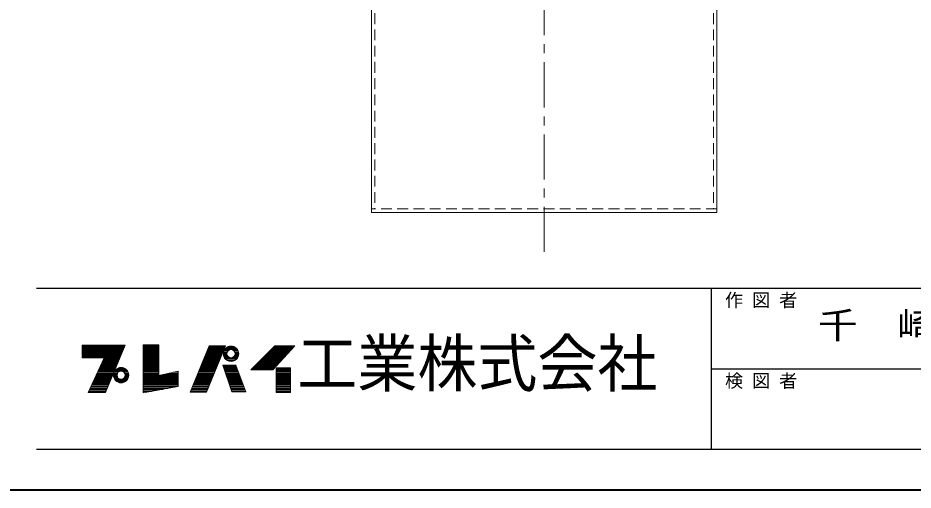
# Model space of a CAD drawing. Units: millimetres at full size, sheet at 1:8; details may follow other scales. Extents: x -1701 to 1539, y -1061 to 1187.
# Drawn here: x -97 to 696, y -1061 to -643 of the extents above; entities that cross this region are included whole.
import ezdxf
from ezdxf.enums import TextEntityAlignment as Align

# ---------------------------------------------------------------- set-up
doc = ezdxf.new("R2010")
doc.units = ezdxf.units.MM
doc.header["$LTSCALE"] = 8
doc.linetypes.add('CHAIN1', pattern=[8, 5, -1, 1, -1])
doc.linetypes.add('DASHED1', pattern=[1.8, 1.2, -0.6])
doc.layers.add('0-0_ﾚｲﾔ1', color=4, linetype='Continuous', lineweight=9)
doc.styles.add('ＭＳ ゴシック', font='')
doc.styles.get('ＭＳ ゴシック').set_extended_font_data('MS Gothic')

msp = doc.modelspace()

# ---------------------------------------------------------------- linework, layer by layer
at = {"layer": '0-0_ﾚｲﾔ1', "linetype": 'CHAIN1'}
msp.add_line((369.028, -849.763), (369.028, -114.963), dxfattribs=at)
at = {"layer": '0-0_ﾚｲﾔ1', "linetype": 'DASHED1'}
for p, q in [((219.028, -364.763), (219.028, -811.763)), ((519.028, -364.763), (519.028, -811.763)), ((522.028, -811.763), (216.028, -811.763))]:
    msp.add_line(p, q, dxfattribs=at)
at = {"layer": '0-0_ﾚｲﾔ1', "color": 7, "lineweight": 18}
for p, q in [((216.028, -366.263), (216.028, -814.763)), ((522.028, -366.263), (522.028, -814.763)), ((522.028, -814.763), (216.028, -814.763)), ((-40.63, -932.923), (-2.702, -932.923)), ((-40.63, -933.259), (-2.841, -933.259)), ((-40.63, -933.763), (-3.05, -933.763)), ((-40.63, -934.267), (-3.258, -934.267)), ((-40.63, -934.771), (-3.467, -934.771)), ((-40.63, -935.443), (-3.745, -935.443)), ((-3.953, -935.947), (-40.63, -935.947)), ((-19.798, -974.251), (-2.494, -932.419)), ((13.466, -932.251), (13.466, -974.755)), ((27.41, -932.251), (13.466, -932.251)), ((13.466, -932.923), (27.41, -932.923)), ((13.466, -933.259), (27.41, -933.259)), ((13.466, -933.763), (27.41, -933.763)), ((13.466, -934.267), (27.41, -934.267)), ((13.466, -934.771), (27.41, -934.771)), ((13.466, -935.443), (27.41, -935.443)), ((13.466, -935.947), (27.41, -935.947)), ((72.098, -933.091), (55.298, -973.915)), ((69.578, -973.915), (86.546, -933.091)), ((70.923, -935.947), (85.359, -935.947)), ((71.13, -935.443), (85.569, -935.443)), ((71.407, -934.771), (85.848, -934.771)), ((71.614, -934.267), (86.042, -934.267)), ((71.822, -933.763), (86.267, -933.763)), ((72.098, -933.091), (86.546, -933.091)), ((85.943, -935.947), (96.894, -935.947)), ((86.508, -935.275), (96.329, -935.275)), ((87.481, -934.435), (95.356, -934.435)), ((88.661, -933.763), (94.175, -933.763)), ((127.37, -935.947), (145.382, -935.947)), ((127.874, -935.443), (145.85, -935.443)), ((128.378, -954.259), (148.034, -933.091)), ((128.546, -934.771), (146.474, -934.771)), ((129.05, -934.267), (146.942, -934.267)), ((129.554, -933.763), (147.41, -933.763)), ((-40.63, -936.451), (-4.161, -936.451)), ((-40.63, -936.955), (-4.37, -936.955)), ((-40.63, -937.459), (-4.578, -937.459)), ((-40.63, -937.963), (-4.787, -937.963)), ((-40.63, -938.299), (-4.926, -938.299)), ((-40.63, -938.971), (-5.204, -938.971)), ((-40.63, -939.475), (-5.412, -939.475)), ((-40.63, -939.979), (-5.621, -939.979)), ((-40.63, -940.483), (-5.829, -940.483)), ((-40.63, -940.987), (-6.038, -940.987)), ((-40.63, -941.491), (-6.246, -941.491)), ((-40.63, -941.995), (-6.455, -941.995)), ((-40.63, -942.499), (-6.663, -942.499)), ((-40.63, -943.003), (-6.872, -943.003)), ((-21.142, -943.675), (-40.63, -943.675)), ((-35.254, -974.251), (-21.142, -943.675)), ((-7.358, -944.179), (-21.374, -944.179)), ((-7.15, -943.675), (-21.142, -943.675)), ((13.466, -936.451), (27.41, -936.451)), ((13.466, -936.955), (27.41, -936.955)), ((13.466, -937.459), (27.41, -937.459)), ((13.466, -937.963), (27.41, -937.963)), ((13.466, -938.299), (27.41, -938.299)), ((13.466, -938.971), (27.41, -938.971)), ((13.466, -939.475), (27.41, -939.475)), ((13.466, -939.979), (27.41, -939.979)), ((13.466, -940.483), (27.41, -940.483)), ((13.466, -940.987), (27.41, -940.987)), ((13.466, -941.491), (27.41, -941.491)), ((13.466, -941.995), (27.41, -941.995)), ((13.466, -942.499), (27.41, -942.499)), ((13.466, -943.003), (27.41, -943.003)), ((13.466, -943.675), (27.41, -943.675)), ((13.466, -944.179), (27.41, -944.179)), ((67.535, -944.179), (81.938, -944.179)), ((67.743, -943.675), (82.147, -943.675)), ((68.019, -943.003), (82.427, -943.003)), ((68.227, -942.499), (82.636, -942.499)), ((68.434, -941.995), (82.846, -941.995)), ((68.642, -941.491), (83.055, -941.491)), ((68.849, -940.987), (83.265, -940.987)), ((69.074, -940.483), (83.474, -940.483)), ((69.264, -939.979), (83.683, -939.979)), ((69.471, -939.475), (83.893, -939.475)), ((69.679, -938.971), (84.102, -938.971)), ((69.955, -938.299), (84.382, -938.299)), ((70.093, -937.963), (84.521, -937.963)), ((70.301, -937.459), (84.731, -937.459)), ((70.508, -936.955), (84.94, -936.955)), ((70.716, -936.451), (85.15, -936.451)), ((84.618, -939.979), (87.818, -939.979)), ((84.652, -939.307), (87.882, -939.307)), ((84.67, -940.819), (87.918, -940.819)), ((84.789, -938.467), (88.151, -938.467)), ((84.829, -941.659), (88.234, -941.659)), ((85.103, -937.459), (88.847, -937.459)), ((85.103, -942.499), (88.847, -942.499)), ((85.414, -936.787), (89.754, -936.787)), ((85.506, -943.339), (90.126, -943.339)), ((86.07, -944.179), (96.766, -944.179)), ((97.33, -943.339), (92.711, -943.339)), ((97.423, -936.787), (93.083, -936.787)), ((97.734, -937.459), (93.989, -937.459)), ((97.734, -942.499), (93.989, -942.499)), ((98.008, -941.659), (94.602, -941.659)), ((98.048, -938.467), (94.685, -938.467)), ((98.166, -940.819), (94.919, -940.819)), ((98.185, -939.307), (94.955, -939.307)), ((95.018, -939.979), (98.218, -939.979)), ((119.138, -944.179), (137.738, -944.179)), ((119.642, -943.675), (138.206, -943.675)), ((120.314, -943.003), (138.83, -943.003)), ((120.818, -942.499), (139.298, -942.499)), ((121.322, -941.995), (139.766, -941.995)), ((121.826, -941.491), (140.234, -941.491)), ((122.33, -940.987), (140.702, -940.987)), ((122.834, -940.483), (141.17, -940.483)), ((123.338, -939.979), (141.638, -939.979)), ((123.842, -939.475), (142.154, -939.475)), ((124.346, -938.971), (142.574, -938.971)), ((125.018, -938.299), (143.198, -938.299)), ((125.354, -937.963), (143.51, -937.963)), ((125.858, -937.459), (143.978, -937.459)), ((126.362, -936.955), (144.446, -936.955)), ((126.866, -936.451), (144.914, -936.451)), ((-10.485, -951.739), (-24.863, -951.739)), ((-10.207, -951.067), (-24.553, -951.067)), ((-24.166, -950.227), (-9.86, -950.227)), ((-9.582, -949.555), (-23.855, -949.555)), ((-9.304, -948.883), (-23.494, -948.883)), ((-23.158, -948.043), (-8.957, -948.043)), ((-8.679, -947.371), (-22.847, -947.371)), ((-8.331, -946.531), (-22.46, -946.531)), ((-8.123, -946.027), (-22.227, -946.027)), ((-7.845, -945.355), (-21.917, -945.355)), ((-7.636, -944.851), (-21.684, -944.851)), ((13.466, -944.851), (27.41, -944.851)), ((13.466, -945.355), (27.41, -945.355)), ((13.466, -946.027), (27.41, -946.027)), ((13.466, -946.531), (27.41, -946.531)), ((13.466, -947.371), (27.41, -947.371)), ((13.466, -948.043), (27.41, -948.043)), ((13.466, -948.883), (27.41, -948.883)), ((13.466, -949.555), (27.41, -949.555)), ((13.466, -950.227), (27.41, -950.227)), ((13.466, -951.067), (27.41, -951.067)), ((13.466, -951.739), (27.41, -951.739)), ((64.424, -951.739), (78.796, -951.739)), ((64.706, -951.067), (79.075, -951.067)), ((65.042, -950.227), (79.424, -950.227)), ((65.323, -949.555), (79.703, -949.555)), ((65.6, -948.883), (79.983, -948.883)), ((65.945, -948.043), (80.332, -948.043)), ((66.222, -947.371), (80.611, -947.371)), ((66.568, -946.531), (80.96, -946.531)), ((66.775, -946.027), (81.17, -946.027)), ((67.051, -945.355), (81.449, -945.355)), ((67.259, -944.851), (81.658, -944.851)), ((84.085, -950.227), (95.848, -950.227)), ((84.377, -951.067), (96.158, -951.067)), ((84.61, -951.739), (96.406, -951.739)), ((86.675, -944.851), (96.162, -944.851)), ((88.003, -945.859), (94.834, -945.859)), ((89.599, -946.531), (93.238, -946.531)), ((104.522, -973.747), (95.786, -950.059)), ((111.578, -951.739), (130.718, -951.739)), ((112.25, -951.067), (131.342, -951.067)), ((113.09, -950.227), (132.122, -950.227)), ((113.762, -949.555), (132.746, -949.555)), ((114.434, -948.883), (133.37, -948.883)), ((115.274, -948.043), (134.15, -948.043)), ((115.946, -947.371), (134.774, -947.371)), ((116.786, -946.531), (135.554, -946.531)), ((117.29, -946.027), (136.022, -946.027)), ((117.962, -945.355), (136.646, -945.355)), ((118.466, -944.851), (137.114, -944.851)), ((-13.821, -959.803), (-28.585, -959.803)), ((-13.474, -958.963), (-28.198, -958.963)), ((-27.887, -958.291), (-13.196, -958.291)), ((-12.848, -957.451), (-27.5, -957.451)), ((-12.431, -956.443), (-27.035, -956.443)), ((-12.084, -955.603), (-26.647, -955.603)), ((-11.806, -954.931), (-26.337, -954.931)), ((-11.458, -954.091), (-25.949, -954.091)), ((-25.639, -953.419), (-11.18, -953.419)), ((-10.833, -952.579), (-25.251, -952.579)), ((-12.822, -958.963), (-9.622, -958.963)), ((-12.788, -958.291), (-9.558, -958.291)), ((-12.77, -959.803), (-9.522, -959.803)), ((-12.651, -957.451), (-9.289, -957.451)), ((-12.337, -956.443), (-8.593, -956.443)), ((-11.934, -955.603), (-7.314, -955.603)), ((-11.497, -954.931), (-0.546, -954.931)), ((-10.765, -954.091), (-1.278, -954.091)), ((-9.959, -953.419), (-2.084, -953.419)), ((-8.364, -952.579), (-3.68, -952.579)), ((-0.11, -955.603), (-4.729, -955.603)), ((0.294, -956.443), (-3.451, -956.443)), ((0.608, -957.451), (-2.755, -957.451)), ((0.726, -959.803), (-2.521, -959.803)), ((0.745, -958.291), (-2.485, -958.291)), ((-2.422, -958.963), (0.778, -958.963)), ((13.466, -952.579), (27.41, -952.579)), ((13.466, -953.419), (27.41, -953.419)), ((13.466, -954.091), (27.41, -954.091)), ((13.466, -954.931), (27.41, -954.931)), ((13.466, -955.603), (27.41, -955.603)), ((13.466, -956.443), (27.41, -956.443)), ((13.466, -957.451), (27.41, -957.451)), ((13.466, -958.291), (27.41, -958.291)), ((13.466, -958.963), (27.41, -958.963)), ((13.466, -959.803), (44.714, -959.803)), ((44.714, -958.963), (28.915, -958.963)), ((44.714, -958.291), (31.924, -958.291)), ((44.714, -957.451), (35.686, -957.451)), ((44.714, -956.443), (40.2, -956.443)), ((61.106, -959.803), (75.444, -959.803)), ((61.451, -958.963), (75.794, -958.963)), ((61.728, -958.291), (76.072, -958.291)), ((62.074, -957.451), (76.421, -957.451)), ((62.488, -956.443), (76.84, -956.443)), ((62.834, -955.603), (77.19, -955.603)), ((63.111, -954.931), (77.469, -954.931)), ((63.456, -954.091), (77.818, -954.091)), ((63.733, -953.419), (78.097, -953.419)), ((64.079, -952.579), (78.446, -952.579)), ((84.902, -952.579), (96.716, -952.579)), ((85.194, -953.419), (97.026, -953.419)), ((85.428, -954.091), (97.273, -954.091)), ((85.719, -954.931), (97.583, -954.931)), ((85.953, -955.603), (97.831, -955.603)), ((86.245, -956.443), (98.141, -956.443)), ((86.595, -957.451), (98.513, -957.451)), ((86.887, -958.291), (98.822, -958.291)), ((87.121, -958.963), (99.07, -958.963)), ((87.413, -959.803), (99.38, -959.803)), ((109.058, -954.259), (128.378, -954.259)), ((109.898, -953.419), (129.158, -953.419)), ((110.738, -952.579), (129.938, -952.579)), ((131.402, -953.419), (144.17, -953.419)), ((131.402, -954.091), (144.17, -954.091)), ((131.402, -954.931), (144.17, -954.931)), ((131.402, -955.603), (144.17, -955.603)), ((131.402, -956.443), (144.17, -956.443)), ((131.402, -957.451), (144.17, -957.451)), ((131.402, -958.291), (144.17, -958.291)), ((131.402, -958.963), (144.17, -958.963)), ((131.402, -959.803), (144.17, -959.803)), ((-17.157, -967.867), (-32.307, -967.867)), ((-16.879, -967.195), (-31.997, -967.195)), ((-16.531, -966.355), (-31.609, -966.355)), ((-16.184, -965.515), (-31.222, -965.515)), ((-15.836, -964.675), (-30.834, -964.675)), ((-15.489, -963.835), (-30.446, -963.835)), ((-15.211, -963.163), (-30.136, -963.163)), ((-14.864, -962.323), (-29.748, -962.323)), ((-14.516, -961.483), (-29.361, -961.483)), ((-14.099, -960.475), (-28.87, -960.475)), ((-12.651, -960.475), (-9.289, -960.475)), ((-12.337, -961.483), (-8.593, -961.483)), ((-11.934, -962.323), (-7.314, -962.323)), ((-11.37, -963.163), (-0.674, -963.163)), ((-10.765, -963.835), (-1.278, -963.835)), ((-9.711, -964.675), (-2.332, -964.675)), ((-7.841, -965.515), (-4.202, -965.515)), ((-0.11, -962.323), (-4.729, -962.323)), ((0.294, -961.483), (-3.451, -961.483)), ((0.608, -960.475), (-2.755, -960.475)), ((13.466, -960.475), (44.714, -960.475)), ((13.466, -961.483), (44.714, -961.483)), ((13.466, -962.323), (44.714, -962.323)), ((13.466, -963.163), (44.714, -963.163)), ((13.466, -963.835), (44.714, -963.835)), ((13.466, -964.675), (44.714, -964.675)), ((13.466, -965.515), (44.714, -965.515)), ((13.466, -966.355), (44.714, -966.355)), ((13.466, -967.195), (44.714, -967.195)), ((13.466, -967.867), (44.714, -967.867)), ((57.787, -967.867), (72.092, -967.867)), ((58.064, -967.195), (72.371, -967.195)), ((58.409, -966.355), (72.721, -966.355)), ((58.755, -965.515), (73.07, -965.515)), ((59.101, -964.675), (73.419, -964.675)), ((59.447, -963.835), (73.768, -963.835)), ((59.723, -963.163), (74.047, -963.163)), ((60.069, -962.323), (74.396, -962.323)), ((60.414, -961.483), (74.746, -961.483)), ((60.829, -960.475), (75.165, -960.475)), ((87.646, -960.475), (99.628, -960.475)), ((87.996, -961.483), (99.999, -961.483)), ((88.288, -962.323), (100.309, -962.323)), ((88.562, -963.163), (100.619, -963.163)), ((88.814, -963.835), (100.867, -963.835)), ((89.106, -964.675), (101.177, -964.675)), ((89.398, -965.515), (101.486, -965.515)), ((89.69, -966.355), (101.796, -966.355)), ((89.981, -967.195), (102.106, -967.195)), ((90.215, -967.867), (102.354, -967.867)), ((131.402, -960.475), (144.17, -960.475)), ((131.402, -961.483), (144.17, -961.483)), ((131.402, -962.323), (144.17, -962.323)), ((131.402, -963.163), (144.17, -963.163)), ((131.402, -963.835), (144.17, -963.835)), ((131.402, -964.675), (144.17, -964.675)), ((131.402, -965.515), (144.17, -965.515)), ((131.402, -966.355), (144.17, -966.355)), ((131.402, -967.195), (144.17, -967.195)), ((131.402, -967.867), (144.17, -967.867)), ((-35.254, -974.251), (-19.798, -974.251)), ((-19.45, -973.411), (-34.866, -973.411)), ((-19.033, -972.403), (-34.401, -972.403)), ((-18.686, -971.563), (-34.013, -971.563)), ((-18.338, -970.723), (-33.625, -970.723)), ((-17.921, -969.715), (-33.16, -969.715)), ((-17.574, -968.875), (-32.772, -968.875)), ((13.466, -968.875), (44.714, -968.875)), ((13.466, -969.715), (41.038, -969.715)), ((13.466, -970.723), (35.524, -970.723)), ((13.466, -971.563), (30.929, -971.563)), ((13.466, -972.403), (26.333, -972.403)), ((13.466, -973.411), (20.819, -973.411)), ((69.578, -973.915), (55.298, -973.915)), ((55.506, -973.411), (69.788, -973.411)), ((55.921, -972.403), (70.207, -972.403)), ((56.266, -971.563), (70.556, -971.563)), ((56.612, -970.723), (70.905, -970.723)), ((57.027, -969.715), (71.324, -969.715)), ((57.372, -968.875), (71.673, -968.875)), ((90.565, -968.875), (102.726, -968.875)), ((90.914, -969.715), (103.035, -969.715)), ((91.207, -970.723), (103.407, -970.723)), ((91.499, -971.563), (103.717, -971.563)), ((91.791, -972.403), (104.027, -972.403)), ((92.142, -973.411), (104.398, -973.411)), ((92.258, -973.747), (104.522, -973.747)), ((131.402, -968.875), (144.17, -968.875)), ((131.402, -969.715), (144.17, -969.715)), ((131.402, -970.723), (144.17, -970.723)), ((131.402, -971.563), (144.17, -971.563)), ((131.402, -972.403), (144.17, -972.403)), ((131.402, -973.411), (144.17, -973.411))]:
    msp.add_line(p, q, dxfattribs=at)
at = {"layer": '0-0_ﾚｲﾔ1', "color": 6, "lineweight": 25}
for p, q in [((-80.972, -881.906), (1503.028, -881.906)), ((517.313, -1024.763), (517.313, -881.906)), ((517.313, -953.335), (1503.028, -953.335)), ((1503.028, -1024.763), (-80.972, -1024.763))]:
    msp.add_line(p, q, dxfattribs=at)
at = {"layer": '0-0_ﾚｲﾔ1', "color": 1, "lineweight": 40}
msp.add_line((1539.028, -1060.763), (-1700.972, -1060.763), dxfattribs=at)
at = {"layer": '0-0_ﾚｲﾔ1', "color": 7, "lineweight": 18}
for points in [[(-40.63, -943.675), (-40.63, -932.419), (-2.494, -932.419)], [(13.466, -974.755), (44.714, -969.043), (44.714, -955.435), (27.41, -959.299), (27.41, -932.251)], [(109.058, -954.259), (130.226, -933.091), (148.034, -933.091)], [(92.258, -973.747), (84.026, -950.059), (95.786, -950.059)]]:
    msp.add_lwpolyline(points, dxfattribs=at)
msp.add_lwpolyline([(131.402, -952.579), (131.402, -974.251), (144.17, -974.251), (144.17, -952.579)], close=True, dxfattribs=at)
for centre, radius in [((91.418, -939.979), 6.8), ((91.418, -939.979), 3.6), ((-6.022, -958.963), 6.8), ((-6.022, -958.963), 3.6)]:
    msp.add_circle(centre, radius, dxfattribs=at)

# ---------------------------------------------------------------- texts
at = {"layer": '0-0_ﾚｲﾔ1', "color": 7, "style": 'ＭＳ ゴシック'}
for s, p in [('作 図 者', (529.313, -901.906)), ('検 図 者', (529.313, -973.335))]:
    msp.add_text(s, height=11.73, dxfattribs=at).set_placement(p, align=Align.BOTTOM_LEFT)
for s, height, width, p in [('千\u3000崎', 23.46, 1.1, (611.599, -933.62)), ('工業株式会社', 41.06, 0.95, (150.17, -981.335))]:
    msp.add_text(s, height=height, dxfattribs=dict(at, width=width)).set_placement(p, align=Align.BOTTOM_LEFT)

doc.saveas('drawing.dxf')
